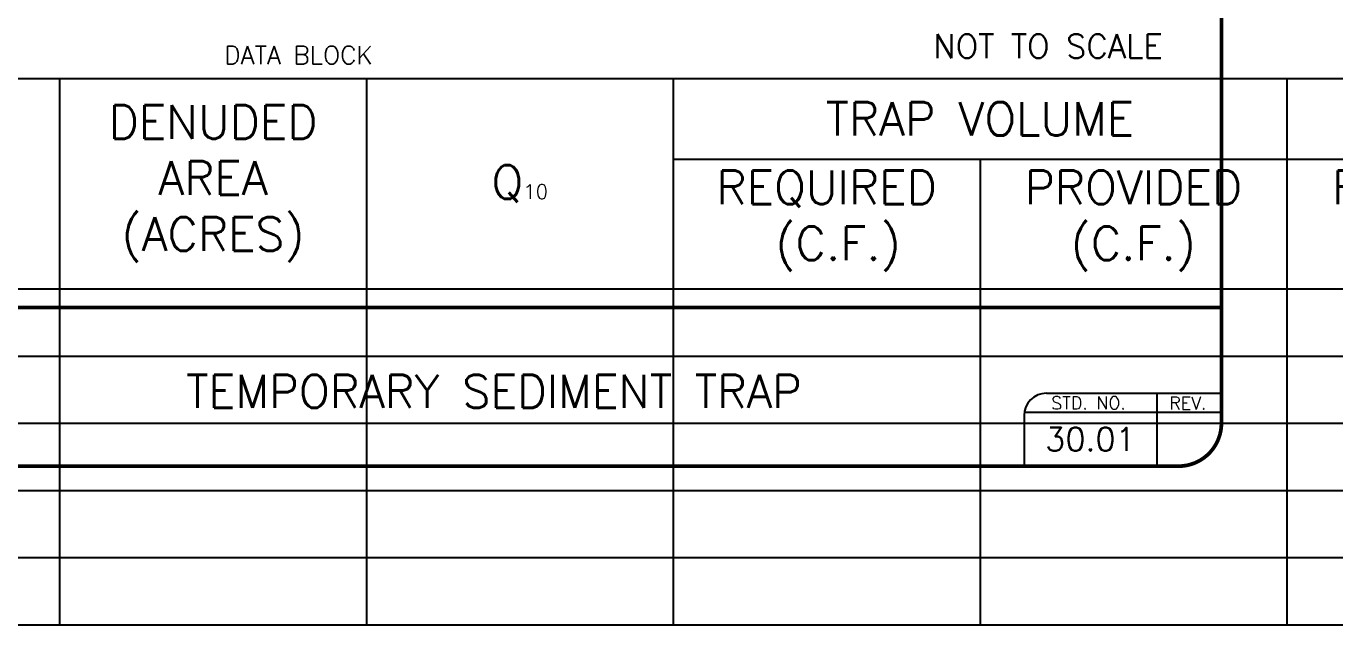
# Model space of a CAD drawing. Header units: feet. Extents: x 0 to 598, y -1 to 8.
# Drawn here: x 4.1 to 11.11, y -0.85 to 2.36 of the extents above; entities that cross this region are included whole.
import ezdxf
from ezdxf.enums import TextEntityAlignment as Align

# ---------------------------------------------------------------- set-up
doc = ezdxf.new("R2010")
doc.units = ezdxf.units.FT
doc.header["$LTSCALE"] = 0.25
doc.header["$MEASUREMENT"] = 0
doc.layers.get('0').update_dxf_attribs({"linetype": 'CONTINUOUS'})
doc.layers.add('MECK-DETAIL', color=7, linetype='CONTINUOUS')
doc.styles.add('L80', font='SIMPLEX.shx', dxfattribs={"height": 0.08})
doc.styles.add('ROMANS', font='romans.shx', dxfattribs={"height": 0.1})
doc.styles.get("Standard").update_dxf_attribs({"font": 'simplex'})

# ---------------------------------------------------------------- blocks, each defined once
blk = doc.blocks.new('*T37')
at = {"layer": 'MECK-DETAIL', "color": 0, "lineweight": -2}
for p, q in [((0, 0), (1.6426, 0)), ((0, 0), (0, -0.4336)), ((1.6426, 0), (3.2852, 0)), ((1.6426, 0), (1.6426, -0.4336)), ((3.2852, 0), (4.9278, 0)), ((3.2852, 0), (3.2852, -0.4336)), ((4.9278, 0), (6.5704, 0)), ((4.9278, 0), (4.9278, -0.4336)), ((6.5704, 0), (8.213, 0)), ((6.5704, 0), (6.5704, -0.4336)), ((8.213, 0), (9.8556, 0)), ((9.8556, 0), (11.5196, 0)), ((9.8556, 0), (9.8556, -0.4336)), ((11.5196, 0), (13.1836, 0)), ((13.1836, 0), (14.8316, 0)), ((13.1836, 0), (13.1836, -0.4336)), ((14.8316, 0), (16.0951, 0)), ((14.8316, 0), (14.8316, -0.4336)), ((16.0951, 0), (17.3587, 0)), ((16.0951, 0), (16.0951, -0.4336)), ((17.3587, 0), (18.6222, 0)), ((17.3587, 0), (17.3587, -0.4336)), ((18.6222, 0), (19.8746, 0)), ((18.6222, 0), (18.6222, -0.4336)), ((19.8746, 0), (21.2288, 0)), ((19.8746, 0), (19.8746, -0.4336)), ((21.2288, 0), (21.2288, -0.4336)), ((0, -0.4336), (0, -1.1279)), ((1.6426, -0.4336), (1.6426, -1.1279)), ((3.2852, -0.4336), (3.2852, -1.1279)), ((4.9278, -0.4336), (4.9278, -1.1279)), ((6.5704, -0.4336), (8.213, -0.4336)), ((6.5704, -0.4336), (6.5704, -1.1279)), ((8.213, -0.4336), (9.8556, -0.4336)), ((8.213, -0.4336), (8.213, -1.1279)), ((9.8556, -0.4336), (11.5196, -0.4336)), ((9.8556, -0.4336), (9.8556, -1.1279)), ((11.5196, -0.4336), (13.1836, -0.4336)), ((11.5196, -0.4336), (11.5196, -1.1279)), ((13.1836, -0.4336), (13.1836, -1.1279)), ((14.8316, -0.4336), (14.8316, -1.1279)), ((16.0951, -0.4336), (16.0951, -1.1279)), ((17.3587, -0.4336), (17.3587, -1.1279)), ((18.6222, -0.4336), (18.6222, -1.1279)), ((19.8746, -0.4336), (19.8746, -1.1279)), ((21.2288, -0.4336), (21.2288, -1.1279)), ((0, -1.1279), (1.6426, -1.1279)), ((0, -1.1279), (0, -1.4879)), ((1.6426, -1.1279), (3.2852, -1.1279)), ((1.6426, -1.1279), (1.6426, -1.4879)), ((3.2852, -1.1279), (4.9278, -1.1279)), ((3.2852, -1.1279), (3.2852, -1.4879)), ((4.9278, -1.1279), (6.5704, -1.1279)), ((4.9278, -1.1279), (4.9278, -1.4879)), ((6.5704, -1.1279), (8.213, -1.1279)), ((6.5704, -1.1279), (6.5704, -1.4879)), ((8.213, -1.1279), (9.8556, -1.1279)), ((8.213, -1.1279), (8.213, -1.4879)), ((9.8556, -1.1279), (11.5196, -1.1279)), ((9.8556, -1.1279), (9.8556, -1.4879)), ((11.5196, -1.1279), (13.1836, -1.1279)), ((11.5196, -1.1279), (11.5196, -1.4879)), ((13.1836, -1.1279), (14.8316, -1.1279)), ((13.1836, -1.1279), (13.1836, -1.4879)), ((14.8316, -1.1279), (16.0951, -1.1279)), ((14.8316, -1.1279), (14.8316, -1.4879)), ((16.0951, -1.1279), (17.3587, -1.1279)), ((16.0951, -1.1279), (16.0951, -1.4879)), ((17.3587, -1.1279), (18.6222, -1.1279)), ((17.3587, -1.1279), (17.3587, -1.4879)), ((18.6222, -1.1279), (19.8746, -1.1279)), ((18.6222, -1.1279), (18.6222, -1.4879)), ((19.8746, -1.1279), (21.2288, -1.1279)), ((19.8746, -1.1279), (19.8746, -1.4879)), ((21.2288, -1.1279), (21.2288, -1.4879)), ((0, -1.4879), (1.6426, -1.4879)), ((0, -1.4879), (0, -1.8479)), ((1.6426, -1.4879), (3.2852, -1.4879)), ((1.6426, -1.4879), (1.6426, -1.8479)), ((3.2852, -1.4879), (4.9278, -1.4879)), ((3.2852, -1.4879), (3.2852, -1.8479)), ((4.9278, -1.4879), (6.5704, -1.4879)), ((4.9278, -1.4879), (4.9278, -1.8479)), ((6.5704, -1.4879), (8.213, -1.4879)), ((6.5704, -1.4879), (6.5704, -1.8479)), ((8.213, -1.4879), (9.8556, -1.4879)), ((8.213, -1.4879), (8.213, -1.8479)), ((9.8556, -1.4879), (11.5196, -1.4879)), ((9.8556, -1.4879), (9.8556, -1.8479)), ((11.5196, -1.4879), (13.1836, -1.4879)), ((11.5196, -1.4879), (11.5196, -1.8479)), ((13.1836, -1.4879), (14.8316, -1.4879)), ((13.1836, -1.4879), (13.1836, -1.8479)), ((14.8316, -1.4879), (16.0951, -1.4879)), ((14.8316, -1.4879), (14.8316, -1.8479)), ((16.0951, -1.4879), (17.3587, -1.4879)), ((16.0951, -1.4879), (16.0951, -1.8479)), ((17.3587, -1.4879), (18.6222, -1.4879)), ((17.3587, -1.4879), (17.3587, -1.8479)), ((18.6222, -1.4879), (19.8746, -1.4879)), ((18.6222, -1.4879), (18.6222, -1.8479)), ((19.8746, -1.4879), (21.2288, -1.4879)), ((19.8746, -1.4879), (19.8746, -1.8479)), ((21.2288, -1.4879), (21.2288, -1.8479)), ((0, -1.8479), (1.6426, -1.8479)), ((0, -1.8479), (0, -2.2079)), ((1.6426, -1.8479), (3.2852, -1.8479)), ((1.6426, -1.8479), (1.6426, -2.2079)), ((3.2852, -1.8479), (4.9278, -1.8479)), ((3.2852, -1.8479), (3.2852, -2.2079)), ((4.9278, -1.8479), (6.5704, -1.8479)), ((4.9278, -1.8479), (4.9278, -2.2079)), ((6.5704, -1.8479), (8.213, -1.8479)), ((6.5704, -1.8479), (6.5704, -2.2079)), ((8.213, -1.8479), (9.8556, -1.8479)), ((8.213, -1.8479), (8.213, -2.2079)), ((9.8556, -1.8479), (11.5196, -1.8479)), ((9.8556, -1.8479), (9.8556, -2.2079)), ((11.5196, -1.8479), (13.1836, -1.8479)), ((11.5196, -1.8479), (11.5196, -2.2079)), ((13.1836, -1.8479), (14.8316, -1.8479)), ((13.1836, -1.8479), (13.1836, -2.2079)), ((14.8316, -1.8479), (16.0951, -1.8479)), ((14.8316, -1.8479), (14.8316, -2.2079)), ((16.0951, -1.8479), (17.3587, -1.8479)), ((16.0951, -1.8479), (16.0951, -2.2079)), ((17.3587, -1.8479), (18.6222, -1.8479)), ((17.3587, -1.8479), (17.3587, -2.2079)), ((18.6222, -1.8479), (19.8746, -1.8479)), ((18.6222, -1.8479), (18.6222, -2.2079)), ((19.8746, -1.8479), (21.2288, -1.8479)), ((19.8746, -1.8479), (19.8746, -2.2079)), ((21.2288, -1.8479), (21.2288, -2.2079)), ((0, -2.2079), (1.6426, -2.2079)), ((0, -2.2079), (0, -2.5679)), ((1.6426, -2.2079), (3.2852, -2.2079)), ((1.6426, -2.2079), (1.6426, -2.5679)), ((3.2852, -2.2079), (4.9278, -2.2079)), ((3.2852, -2.2079), (3.2852, -2.5679)), ((4.9278, -2.2079), (6.5704, -2.2079)), ((4.9278, -2.2079), (4.9278, -2.5679)), ((6.5704, -2.2079), (8.213, -2.2079)), ((6.5704, -2.2079), (6.5704, -2.5679)), ((8.213, -2.2079), (9.8556, -2.2079)), ((8.213, -2.2079), (8.213, -2.5679)), ((9.8556, -2.2079), (11.5196, -2.2079)), ((9.8556, -2.2079), (9.8556, -2.5679)), ((11.5196, -2.2079), (13.1836, -2.2079)), ((11.5196, -2.2079), (11.5196, -2.5679)), ((13.1836, -2.2079), (14.8316, -2.2079)), ((13.1836, -2.2079), (13.1836, -2.5679)), ((14.8316, -2.2079), (16.0951, -2.2079)), ((14.8316, -2.2079), (14.8316, -2.5679)), ((16.0951, -2.2079), (17.3587, -2.2079)), ((16.0951, -2.2079), (16.0951, -2.5679)), ((17.3587, -2.2079), (18.6222, -2.2079)), ((17.3587, -2.2079), (17.3587, -2.5679)), ((18.6222, -2.2079), (19.8746, -2.2079)), ((18.6222, -2.2079), (18.6222, -2.5679)), ((19.8746, -2.2079), (21.2288, -2.2079)), ((19.8746, -2.2079), (19.8746, -2.5679)), ((21.2288, -2.2079), (21.2288, -2.5679)), ((0, -2.5679), (1.6426, -2.5679)), ((0, -2.5679), (0, -2.9279)), ((1.6426, -2.5679), (3.2852, -2.5679)), ((1.6426, -2.5679), (1.6426, -2.9279)), ((3.2852, -2.5679), (4.9278, -2.5679)), ((3.2852, -2.5679), (3.2852, -2.9279)), ((4.9278, -2.5679), (6.5704, -2.5679)), ((4.9278, -2.5679), (4.9278, -2.9279)), ((6.5704, -2.5679), (8.213, -2.5679)), ((6.5704, -2.5679), (6.5704, -2.9279)), ((8.213, -2.5679), (9.8556, -2.5679)), ((8.213, -2.5679), (8.213, -2.9279)), ((9.8556, -2.5679), (11.5196, -2.5679)), ((9.8556, -2.5679), (9.8556, -2.9279)), ((11.5196, -2.5679), (13.1836, -2.5679)), ((11.5196, -2.5679), (11.5196, -2.9279)), ((13.1836, -2.5679), (14.8316, -2.5679)), ((13.1836, -2.5679), (13.1836, -2.9279)), ((14.8316, -2.5679), (16.0951, -2.5679)), ((14.8316, -2.5679), (14.8316, -2.9279)), ((16.0951, -2.5679), (17.3587, -2.5679)), ((16.0951, -2.5679), (16.0951, -2.9279)), ((17.3587, -2.5679), (18.6222, -2.5679)), ((17.3587, -2.5679), (17.3587, -2.9279)), ((18.6222, -2.5679), (19.8746, -2.5679)), ((18.6222, -2.5679), (18.6222, -2.9279)), ((19.8746, -2.5679), (21.2288, -2.5679)), ((19.8746, -2.5679), (19.8746, -2.9279)), ((21.2288, -2.5679), (21.2288, -2.9279)), ((0, -2.9279), (1.6426, -2.9279)), ((1.6426, -2.9279), (3.2852, -2.9279)), ((3.2852, -2.9279), (4.9278, -2.9279)), ((4.9278, -2.9279), (6.5704, -2.9279)), ((6.5704, -2.9279), (8.213, -2.9279)), ((8.213, -2.9279), (9.8556, -2.9279)), ((9.8556, -2.9279), (11.5196, -2.9279)), ((11.5196, -2.9279), (13.1836, -2.9279)), ((13.1836, -2.9279), (14.8316, -2.9279)), ((14.8316, -2.9279), (16.0951, -2.9279)), ((16.0951, -2.9279), (17.3587, -2.9279)), ((17.3587, -2.9279), (18.6222, -2.9279)), ((18.6222, -2.9279), (19.8746, -2.9279)), ((19.8746, -2.9279), (21.2288, -2.9279))]:
    blk.add_line(p, q, dxfattribs=at)
at = {"layer": 'MECK-DETAIL', "color": 0, "char_height": 0.18}
for s, insert, width, attachment_point in [('TRAP VOLUME', (8.213, -0.2168), 3.165207, 5), ('TRAP SURFACE AREA ', (11.5196, -0.2168), 3.208029, 5), ('DRAINAGE AREA (ACRES)', (2.4639, -0.564), 1.522603, 5), ('DENUDED AREA (ACRES)', (4.1065, -0.564), 1.522603, 5), ('CLEANOUT DEPTH H/2 (FT.)', (14.0076, -0.564), 1.527929, 5), ('H    (FEET)', (15.4633, -0.564), 1.143541, 5), ('L    (FEET)', (16.7269, -0.564), 1.143541, 5), ('T    (FEET)', (17.9904, -0.564), 1.143541, 5), ('W    (FEET)', (19.2484, -0.564), 1.132429, 5), ('X    (FEET)', (20.5517, -0.564), 1.234184, 5), ('TRAP NO.', (0.8213, -0.564), 1.522603, 5), ('Q{\\H0.432x;10}', (5.7491, -0.564), 1.522603, 5), ('REQUIRED   (C.F.)    ', (7.3917, -0.4936), 1.522603, 2), ('PROVIDED (C.F.)', (9.0343, -0.4936), 1.522603, 2), ('REQUIRED   (C.F.)    ', (10.6876, -0.4936), 1.544014, 2), ('PROVIDED (C.F.)', (12.3516, -0.4936), 1.544014, 2)]:
    blk.add_mtext(s, dxfattribs=dict(at, insert=insert, width=width, attachment_point=attachment_point))

msp = doc.modelspace()

# ---------------------------------------------------------------- linework, layer by layer
at = {"layer": 'MECK-DETAIL', "color": 7}
for p, q in [((9.5622, 0.391), (10.5038, 0.391)), ((10.1532, 0.391), (10.1532, 0)), ((9.4422, 0.289), (10.4992, 0.289)), ((9.4422, 0.271), (9.4422, 0))]:
    msp.add_line(p, q, dxfattribs=at)
at = {"layer": 'MECK-DETAIL', "color": 7, "const_width": 0.02}
msp.add_lwpolyline([(0.2444, 7.4999), (10.2689, 7.5, -0.414215), (10.4992, 7.2697), (10.4992, 0.2303, -0.414214), (10.2689, 0), (0.2303, 0, -0.414214), (0, 0.2303), (0, 7.2447, -0.401569), (0.2444, 7.5, -0.650938)], format="xyb", dxfattribs=at)
msp.add_lwpolyline([(0.0018, 0.85), (10.4999, 0.85)], dxfattribs=at)
at = {"layer": 'MECK-DETAIL', "color": 7}
msp.add_arc((9.5622, 0.271), 0.12, 90, 180, dxfattribs=at)

# ---------------------------------------------------------------- block references
msp.add_blockref('*T37', (0.9935, 2.0778))

# ---------------------------------------------------------------- texts
for s, height, style, p in [('NOT TO SCALE', 0.1275, 'ROMANS', (8.9562, 2.1866)), ('DATA BLOCK', 0.0972, 'L80', (5.1599, 2.1541)), ('STD. NO.', 0.068, 'ROMANS', (9.5879, 0.3049)), ('REV.', 0.068, 'ROMANS', (10.2202, 0.3041))]:
    msp.add_text(s, height=height, dxfattribs=dict(at, style=style)).set_placement(p)
at = {"layer": 'MECK-DETAIL', "color": 7, "style": 'ROMANS'}
msp.add_text('TEMPORARY SEDIMENT TRAP', height=0.176, dxfattribs=at).set_placement((6.604, 0.4006), align=Align.MIDDLE)
msp.add_text('30.01', height=0.12547, dxfattribs=at).set_placement((9.7977, 0.1445), align=Align.MIDDLE_CENTER)

doc.saveas('drawing.dxf')
